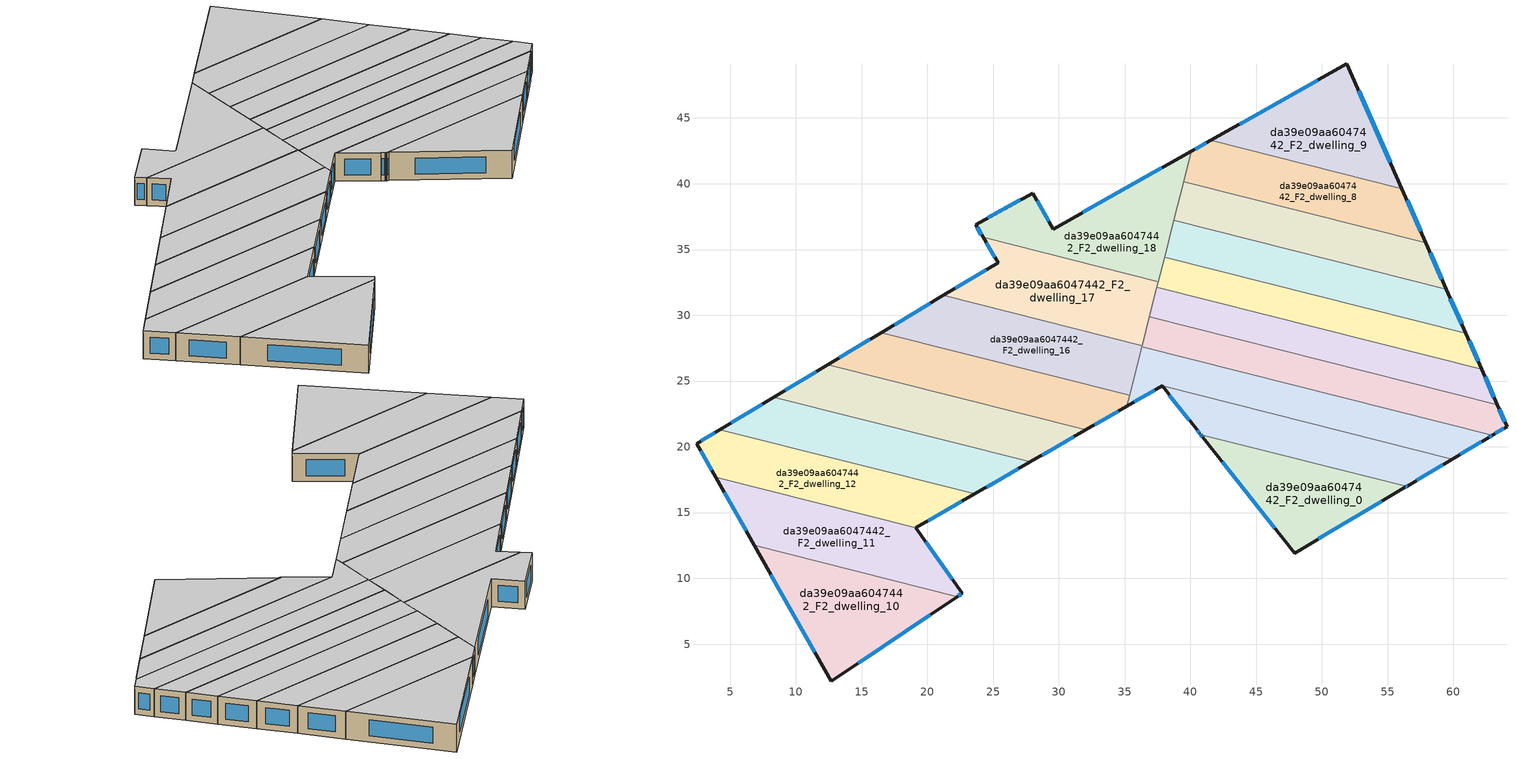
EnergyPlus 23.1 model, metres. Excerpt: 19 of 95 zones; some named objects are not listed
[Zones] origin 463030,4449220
da39e09aa6047442_F2_dwelling_0
 floor to da39e09aa6047442_F1_dwelling_0 (EU_floor_Construction): 56.43,16.98 56.37,16.95 47.92,11.92 40.93,20.74 40.83,20.87 40.78,20.93 z6
 wall outside (EU_wall_Construction): 40.78,20.93 40.83,20.87 40.93,20.74 47.92,11.92 56.37,16.95 56.43,16.98 z6:9
 wall to da39e09aa6047442_F2_dwelling_1 (EU_wall_Construction): 56.43,16.98 40.78,20.93 z6:9
 window (EU_Window_Construction): 42.43,18.85 46.43,13.81 / 40.85,20.84 40.91,20.77 / 40.79,20.92 40.82,20.88 / 56.38,16.95 56.41,16.98 / 49.73,12.99 54.56,15.87 z6.64:8.36
 ceiling to da39e09aa6047442_F3_dwelling_0 (EU_floor_Construction): 56.37,16.95 56.43,16.98 40.78,20.93 40.83,20.87 40.93,20.74 47.92,11.92 z9
da39e09aa6047442_F2_dwelling_1
 floor to da39e09aa6047442_F1_dwelling_1 (EU_floor_Construction): 59.91,19.06 56.49,17.02 56.43,16.98 40.78,20.93 40.72,21 40.47,21.32 37.85,24.63 z6
 wall outside (EU_wall_Construction): 37.85,24.63 40.47,21.32 40.72,21 40.78,20.93 / 56.43,16.98 56.49,17.02 59.91,19.06 z6:9
 wall to da39e09aa6047442_F2_dwelling_2 (EU_wall_Construction): 59.91,19.06 37.85,24.63 z6:9
 window (EU_Window_Construction): 40.52,21.25 40.67,21.07 / 38.41,23.92 39.91,22.03 / 57.22,17.46 59.18,18.62 / 56.44,16.99 56.47,17.01 / 40.74,20.98 40.77,20.95 z6.64:8.36
 ceiling to da39e09aa6047442_F3_dwelling_1 (EU_floor_Construction): 59.91,19.06 37.85,24.63 40.47,21.32 40.72,21 40.78,20.93 56.43,16.98 56.49,17.02 z9
da39e09aa6047442_F2_dwelling_10
 floor to da39e09aa6047442_F1_dwelling_10 (EU_floor_Construction): 22.28,8.61 12.7,2.19 6.85,12.5 z6
 wall outside (EU_wall_Construction): 6.85,12.5 12.7,2.19 22.28,8.61 z6:9
 wall to da39e09aa6047442_F2_dwelling_11 (EU_wall_Construction): 22.28,8.61 6.85,12.5 z6:9
 window (EU_Window_Construction): 14.75,3.56 20.23,7.23 / 8.1,10.29 11.44,4.4 z6.64:8.36
 ceiling to da39e09aa6047442_F3_dwelling_10 (EU_floor_Construction): 22.28,8.61 6.85,12.5 12.7,2.19 z9
da39e09aa6047442_F2_dwelling_11
 floor to da39e09aa6047442_F1_dwelling_11 (EU_floor_Construction): 19.11,13.83 22.67,8.86 22.28,8.61 6.85,12.5 3.92,17.67 z6
 wall outside (EU_wall_Construction): 3.92,17.67 6.85,12.5 / 22.28,8.61 22.67,8.86 19.11,13.83 z6:9
 wall to da39e09aa6047442_F2_dwelling_12 (EU_wall_Construction): 19.11,13.83 3.92,17.67 z6:9
 window (EU_Window_Construction): 4.54,16.56 6.22,13.61 / 21.91,9.93 19.87,12.77 / 22.37,8.66 22.59,8.81 z6.64:8.36
 ceiling to da39e09aa6047442_F3_dwelling_11 (EU_floor_Construction): 22.67,8.86 19.11,13.83 3.92,17.67 6.85,12.5 22.28,8.61 z9
da39e09aa6047442_F2_dwelling_12
 floor to da39e09aa6047442_F1_dwelling_12 (EU_floor_Construction): 23.59,16.41 19.11,13.83 3.92,17.67 2.45,20.25 4.21,21.31 z6
 wall outside (EU_wall_Construction): 4.21,21.31 2.45,20.25 3.92,17.67 / 19.11,13.83 23.59,16.41 z6:9
 wall to da39e09aa6047442_F2_dwelling_13 (EU_wall_Construction): 23.59,16.41 4.21,21.31 z6:9
 window (EU_Window_Construction): 3.83,21.08 2.83,20.48 / 20.07,14.39 22.63,15.86 / 2.76,19.7 3.6,18.22 z6.64:8.36
 ceiling to da39e09aa6047442_F3_dwelling_12 (EU_floor_Construction): 23.59,16.41 4.21,21.31 2.45,20.25 3.92,17.67 19.11,13.83 z9
da39e09aa6047442_F2_dwelling_13
 floor to da39e09aa6047442_F1_dwelling_13 (EU_floor_Construction): 27.83,18.85 23.59,16.41 4.21,21.31 8.33,23.78 z6
 wall outside (EU_wall_Construction): 23.59,16.41 27.83,18.85 / 8.33,23.78 4.21,21.31 z6:9
 wall to da39e09aa6047442_F2_dwelling_14 (EU_wall_Construction): 27.83,18.85 8.33,23.78 z6:9
 window (EU_Window_Construction): 24.5,16.94 26.92,18.33 / 7.44,23.25 5.09,21.84 z6.64:8.36
 ceiling to da39e09aa6047442_F3_dwelling_13 (EU_floor_Construction): 27.83,18.85 8.33,23.78 4.21,21.31 23.59,16.41 z9
da39e09aa6047442_F2_dwelling_14
 floor to da39e09aa6047442_F1_dwelling_14 (EU_floor_Construction): 32.04,21.28 27.83,18.85 8.33,23.78 12.42,26.23 z6
 wall outside (EU_wall_Construction): 27.83,18.85 32.04,21.28 / 12.42,26.23 8.33,23.78 z6:9
 wall to da39e09aa6047442_F2_dwelling_15 (EU_wall_Construction): 32.04,21.28 12.42,26.23 z6:9
 window (EU_Window_Construction): 28.73,19.37 31.14,20.76 / 11.54,25.71 9.2,24.3 z6.64:8.36
 ceiling to da39e09aa6047442_F3_dwelling_14 (EU_floor_Construction): 32.04,21.28 12.42,26.23 8.33,23.78 27.83,18.85 z9
da39e09aa6047442_F2_dwelling_15
 floor to da39e09aa6047442_F1_dwelling_15 (EU_floor_Construction): 35.38,23.92 35.17,23.09 32.04,21.28 12.42,26.23 16.51,28.69 z6
 wall outside (EU_wall_Construction): 16.51,28.69 12.42,26.23 / 32.04,21.28 35.17,23.09 z6:9
 wall to da39e09aa6047442_F2_dwelling_16 (EU_wall_Construction): 35.38,23.92 16.51,28.69 z6:9
 wall to da39e09aa6047442_F2_dwelling_2 (EU_wall_Construction): 35.17,23.09 35.38,23.92 z6:9
 window (EU_Window_Construction): 15.63,28.16 13.29,26.76 / 32.71,21.67 34.5,22.7 z6.64:8.36
 ceiling to da39e09aa6047442_F3_dwelling_15 (EU_floor_Construction): 35.17,23.09 35.38,23.92 16.51,28.69 12.42,26.23 32.04,21.28 z9
da39e09aa6047442_F2_dwelling_16
 floor to da39e09aa6047442_F1_dwelling_16 (EU_floor_Construction): 36.33,27.7 35.38,23.92 16.51,28.69 21.22,31.51 z6
 wall outside (EU_wall_Construction): 21.22,31.51 16.51,28.69 z6:9
 wall to da39e09aa6047442_F2_dwelling_17 (EU_wall_Construction): 36.33,27.7 21.22,31.51 z6:9
 wall to da39e09aa6047442_F2_dwelling_2 (EU_wall_Construction): 35.38,23.92 36.26,27.4 36.27,27.45 36.31,27.59 z6:9
 wall to da39e09aa6047442_F2_dwelling_3 (EU_wall_Construction): 36.31,27.59 36.33,27.7 z6:9
 window (EU_Window_Construction): 20.21,30.91 17.52,29.29 z6.64:8.36
 ceiling to da39e09aa6047442_F3_dwelling_16 (EU_floor_Construction): 35.38,23.92 36.33,27.7 21.22,31.51 16.51,28.69 z9
da39e09aa6047442_F2_dwelling_17
 floor to da39e09aa6047442_F1_dwelling_17 (EU_floor_Construction): 37.56,32.57 36.33,27.7 21.22,31.51 25.37,34 24.23,35.93 z6
 wall outside (EU_wall_Construction): 24.23,35.93 25.37,34 21.22,31.51 z6:9
 wall to da39e09aa6047442_F2_dwelling_18 (EU_wall_Construction): 37.56,32.57 24.23,35.93 z6:9
 wall to da39e09aa6047442_F2_dwelling_4 (EU_wall_Construction): 36.88,29.87 37.45,32.13 z6:9
 wall to da39e09aa6047442_F2_dwelling_3 (EU_wall_Construction): 36.33,27.7 36.88,29.87 z6:9
 wall to da39e09aa6047442_F2_dwelling_5 (EU_wall_Construction): 37.45,32.13 37.56,32.57 z6:9
 window (EU_Window_Construction): 24.48,35.52 25.13,34.42 / 24.48,33.47 22.11,32.05 z6.64:8.36
 ceiling to da39e09aa6047442_F3_dwelling_17 (EU_floor_Construction): 36.33,27.7 37.56,32.57 24.23,35.93 25.37,34 21.22,31.51 z9
da39e09aa6047442_F2_dwelling_18
 floor to da39e09aa6047442_F1_dwelling_18 (EU_floor_Construction): 40.06,42.46 37.56,32.57 24.23,35.93 23.67,36.89 28.01,39.29 29.56,36.56 z6
 wall outside (EU_wall_Construction): 40.06,42.46 29.56,36.56 28.01,39.29 23.67,36.89 24.23,35.93 z6:9
 wall to da39e09aa6047442_F2_dwelling_7 (EU_wall_Construction): 38.74,37.22 39.48,40.17 z6:9
 wall to da39e09aa6047442_F2_dwelling_5 (EU_wall_Construction): 37.56,32.57 38.03,34.42 z6:9
 wall to da39e09aa6047442_F2_dwelling_8 (EU_wall_Construction): 39.48,40.17 40.06,42.46 z6:9
 wall to da39e09aa6047442_F2_dwelling_6 (EU_wall_Construction): 38.03,34.42 38.74,37.22 z6:9
 window (EU_Window_Construction): 23.79,36.68 24.11,36.14 / 27.08,38.77 24.6,37.4 / 29.23,37.14 28.34,38.7 / 37.81,41.2 31.81,37.82 z6.64:8.36
 ceiling to da39e09aa6047442_F3_dwelling_18 (EU_floor_Construction): 37.56,32.57 40.06,42.46 29.56,36.56 28.01,39.29 23.67,36.89 24.23,35.93 z9
da39e09aa6047442_F2_dwelling_2
 floor to da39e09aa6047442_F1_dwelling_2 (EU_floor_Construction): 62.95,20.87 62.77,20.76 62.7,20.72 59.91,19.06 37.85,24.63 35.17,23.09 36.26,27.4 36.27,27.45 36.31,27.59 z6
 wall outside (EU_wall_Construction): 59.91,19.06 62.7,20.72 62.77,20.76 62.95,20.87 / 35.17,23.09 37.85,24.63 z6:9
 wall to da39e09aa6047442_F2_dwelling_3 (EU_wall_Construction): 62.95,20.87 36.31,27.59 z6:9
 window (EU_Window_Construction): 62.8,20.78 62.91,20.85 / 62.72,20.73 62.75,20.75 / 60.51,19.42 62.11,20.37 / 35.74,23.42 37.27,24.3 z6.64:8.36
 ceiling to da39e09aa6047442_F3_dwelling_2 (EU_floor_Construction): 62.7,20.72 62.77,20.76 62.95,20.87 36.31,27.59 36.27,27.45 36.26,27.4 35.17,23.09 37.85,24.63 59.91,19.06 z9
da39e09aa6047442_F2_dwelling_3
 floor to da39e09aa6047442_F1_dwelling_3 (EU_floor_Construction): 63.34,23.2 64.07,21.54 62.95,20.87 36.31,27.59 36.88,29.87 z6
 wall outside (EU_wall_Construction): 62.95,20.87 64.07,21.54 63.34,23.2 z6:9
 wall to da39e09aa6047442_F2_dwelling_4 (EU_wall_Construction): 63.34,23.2 36.88,29.87 z6:9
 window (EU_Window_Construction): 63.91,21.89 63.49,22.84 / 63.19,21.01 63.83,21.39 z6.64:8.36
 ceiling to da39e09aa6047442_F3_dwelling_3 (EU_floor_Construction): 64.07,21.54 63.34,23.2 36.88,29.87 36.31,27.59 62.95,20.87 z9
da39e09aa6047442_F2_dwelling_4
 floor to da39e09aa6047442_F1_dwelling_4 (EU_floor_Construction): 62.14,25.9 63.34,23.2 36.88,29.87 37.45,32.13 z6
 wall outside (EU_wall_Construction): 63.34,23.2 62.14,25.9 z6:9
 wall to da39e09aa6047442_F2_dwelling_5 (EU_wall_Construction): 62.14,25.9 37.45,32.13 z6:9
 window (EU_Window_Construction): 63.08,23.78 62.4,25.32 z6.64:8.36
 ceiling to da39e09aa6047442_F3_dwelling_4 (EU_floor_Construction): 63.34,23.2 62.14,25.9 37.45,32.13 36.88,29.87 z9
da39e09aa6047442_F2_dwelling_5
 floor to da39e09aa6047442_F1_dwelling_5 (EU_floor_Construction): 60.93,28.64 62.14,25.9 37.45,32.13 38.03,34.42 z6
 wall outside (EU_wall_Construction): 62.14,25.9 60.93,28.64 z6:9
 wall to da39e09aa6047442_F2_dwelling_6 (EU_wall_Construction): 60.93,28.64 38.03,34.42 z6:9
 window (EU_Window_Construction): 61.88,26.49 61.19,28.05 z6.64:8.36
 ceiling to da39e09aa6047442_F3_dwelling_5 (EU_floor_Construction): 62.14,25.9 60.93,28.64 38.03,34.42 37.45,32.13 z9
da39e09aa6047442_F2_dwelling_6
 floor to da39e09aa6047442_F1_dwelling_6 (EU_floor_Construction): 59.45,31.99 60.93,28.64 38.03,34.42 38.74,37.22 z6
 wall outside (EU_wall_Construction): 60.93,28.64 59.45,31.99 z6:9
 wall to da39e09aa6047442_F2_dwelling_7 (EU_wall_Construction): 59.45,31.99 38.74,37.22 z6:9
 window (EU_Window_Construction): 60.61,29.36 59.77,31.27 z6.64:8.36
 ceiling to da39e09aa6047442_F3_dwelling_6 (EU_floor_Construction): 60.93,28.64 59.45,31.99 38.74,37.22 38.03,34.42 z9
da39e09aa6047442_F2_dwelling_7
 floor to da39e09aa6047442_F1_dwelling_7 (EU_floor_Construction): 57.89,35.52 59.45,31.99 38.74,37.22 39.48,40.17 z6
 wall outside (EU_wall_Construction): 59.45,31.99 57.89,35.52 z6:9
 wall to da39e09aa6047442_F2_dwelling_8 (EU_wall_Construction): 57.89,35.52 39.48,40.17 z6:9
 window (EU_Window_Construction): 59.12,32.75 58.22,34.76 z6.64:8.36
 ceiling to da39e09aa6047442_F3_dwelling_7 (EU_floor_Construction): 59.45,31.99 57.89,35.52 39.48,40.17 38.74,37.22 z9
da39e09aa6047442_F2_dwelling_8
 floor to da39e09aa6047442_F1_dwelling_8 (EU_floor_Construction): 56.08,39.62 57.89,35.52 39.48,40.17 40.06,42.46 41.53,43.29 z6
 wall outside (EU_wall_Construction): 41.53,43.29 40.06,42.46 / 57.89,35.52 56.08,39.62 z6:9
 wall to da39e09aa6047442_F2_dwelling_9 (EU_wall_Construction): 56.08,39.62 41.53,43.29 z6:9
 window (EU_Window_Construction): 41.21,43.11 40.37,42.64 / 57.5,36.4 56.47,38.74 z6.64:8.36
 ceiling to da39e09aa6047442_F3_dwelling_8 (EU_floor_Construction): 57.89,35.52 56.08,39.62 41.53,43.29 40.06,42.46 39.48,40.17 z9
da39e09aa6047442_F2_dwelling_9
 floor to da39e09aa6047442_F1_dwelling_9 (EU_floor_Construction): 51.89,49.11 56.08,39.62 41.53,43.29 z6
 wall outside (EU_wall_Construction): 56.08,39.62 51.89,49.11 41.53,43.29 z6:9
 window (EU_Window_Construction): 55.18,41.65 52.78,47.08 / 49.67,47.87 43.75,44.54 z6.64:8.36
 ceiling to da39e09aa6047442_F3_dwelling_9 (EU_floor_Construction): 56.08,39.62 51.89,49.11 41.53,43.29 z9
[Building]
EU S2 Campaign: North Axis=0; Terrain=City; Solar Distribution=FullExterior
[Site:Location]
Yerevan-Zvartnots.Intl.AP: Latitude=40.15; Longitude=44.383; Time Zone=4; Elevation=854
[SizingPeriod:WeatherFileDays]
AnnualSizingPeriod: Begin Month=1; Begin Day of Month=1; End Month=12; End Day of Month=31; Day of Week for Start Day=Monday; Use Weather File Daylight Saving Period=No; Use Weather File Rain and Snow Indicators=No
[MATERIAL]
EU_InternalMass_Material: Roughness=MediumRough; Thickness=0.1; Conductivity=1; Density=1800; Specific Heat=900; Thermal Absorptance=0.9; Solar Absorptance=0.7; Visible Absorptance=0.7
[MATERIAL:NOMASS] Roughness=MediumRough; Thermal Absorptance=0.9; Solar Absorptance=0.7; Visible Absorptance=0.7
Name | Thermal Resistance
EU_wall_NoMass | 1.05043
EU_floor_NoMass | 0.478065
[WINDOWMATERIAL:SIMPLEGLAZINGSYSTEM]
EU_Window_SimpleGlazing: UFactor=2.5566; Solar Heat Gain Coefficient=0.75; Visible Transmittance=0.75
[CONSTRUCTION]
EU_wall_Construction: EU_wall_NoMass
EU_floor_Construction: EU_floor_NoMass
EU_Window_Construction: EU_Window_SimpleGlazing
EU_InternalMass_Construction: EU_InternalMass_Material
[ZONE] Type=1; Multiplier=1; Ceiling Height=autocalculate; Floor Area=autocalculate; Part of Total Floor Area=Yes
Name | Volume
da39e09aa6047442_F2_dwelling_0 | 169.355
da39e09aa6047442_F2_dwelling_1 | 167.295
da39e09aa6047442_F2_dwelling_10 | 204.677
da39e09aa6047442_F2_dwelling_11 | 207.657
da39e09aa6047442_F2_dwelling_12 | 201.712
da39e09aa6047442_F2_dwelling_13 | 204.676
da39e09aa6047442_F2_dwelling_14 | 204.683
da39e09aa6047442_F2_dwelling_15 | 204.699
da39e09aa6047442_F2_dwelling_16 | 204.704
da39e09aa6047442_F2_dwelling_17 | 204.649
da39e09aa6047442_F2_dwelling_18 | 204.697
da39e09aa6047442_F2_dwelling_2 | 203.599
da39e09aa6047442_F2_dwelling_3 | 196.651
da39e09aa6047442_F2_dwelling_4 | 184.208
da39e09aa6047442_F2_dwelling_5 | 173.828
da39e09aa6047442_F2_dwelling_6 | 194.63
da39e09aa6047442_F2_dwelling_7 | 184.186
da39e09aa6047442_F2_dwelling_8 | 184.248
da39e09aa6047442_F2_dwelling_9 | 184.211
[INTERNALMASS] Construction=EU_InternalMass_Construction
Name | Zone or ZoneList | Surface Area
da39e09aa6047442_F2_dwelling_0_EU_InternalMass | da39e09aa6047442_F2_dwelling_0 | 56.4564
da39e09aa6047442_F2_dwelling_1_EU_InternalMass | da39e09aa6047442_F2_dwelling_1 | 55.7566
da39e09aa6047442_F2_dwelling_2_EU_InternalMass | da39e09aa6047442_F2_dwelling_2 | 67.8795
da39e09aa6047442_F2_dwelling_3_EU_InternalMass | da39e09aa6047442_F2_dwelling_3 | 65.5353
da39e09aa6047442_F2_dwelling_4_EU_InternalMass | da39e09aa6047442_F2_dwelling_4 | 61.4027
da39e09aa6047442_F2_dwelling_5_EU_InternalMass | da39e09aa6047442_F2_dwelling_5 | 57.9426
da39e09aa6047442_F2_dwelling_6_EU_InternalMass | da39e09aa6047442_F2_dwelling_6 | 64.8764
da39e09aa6047442_F2_dwelling_7_EU_InternalMass | da39e09aa6047442_F2_dwelling_7 | 61.3953
da39e09aa6047442_F2_dwelling_8_EU_InternalMass | da39e09aa6047442_F2_dwelling_8 | 61.4159
da39e09aa6047442_F2_dwelling_9_EU_InternalMass | da39e09aa6047442_F2_dwelling_9 | 61.4037
da39e09aa6047442_F2_dwelling_10_EU_InternalMass | da39e09aa6047442_F2_dwelling_10 | 68.2257
da39e09aa6047442_F2_dwelling_11_EU_InternalMass | da39e09aa6047442_F2_dwelling_11 | 69.2189
da39e09aa6047442_F2_dwelling_12_EU_InternalMass | da39e09aa6047442_F2_dwelling_12 | 67.2371
da39e09aa6047442_F2_dwelling_13_EU_InternalMass | da39e09aa6047442_F2_dwelling_13 | 68.2254
da39e09aa6047442_F2_dwelling_14_EU_InternalMass | da39e09aa6047442_F2_dwelling_14 | 68.2276
da39e09aa6047442_F2_dwelling_15_EU_InternalMass | da39e09aa6047442_F2_dwelling_15 | 68.2331
da39e09aa6047442_F2_dwelling_16_EU_InternalMass | da39e09aa6047442_F2_dwelling_16 | 68.2347
da39e09aa6047442_F2_dwelling_17_EU_InternalMass | da39e09aa6047442_F2_dwelling_17 | 68.2166
da39e09aa6047442_F2_dwelling_18_EU_InternalMass | da39e09aa6047442_F2_dwelling_18 | 68.2321
[OTHEREQUIPMENT] Fuel Type=Electricity; Design Level Calculation Method=Watts/Area; Power per Zone Floor Area=1; Fraction Latent=0; Fraction Radiant=0; Fraction Lost=0; Carbon Dioxide Generation Rate=0; EndUse Subcategory=EU_Step8_InternalGains
Name | Zone or ZoneList or Space or SpaceList | Schedule
EU_Step8_InternalGain_da39e09aa6047442_F2_dwelling_0_f000 | da39e09aa6047442_F2_dwelling_0 | EU_Step8_GainSchedule_da39e09aa6047442_F2_dwelling_0_f000
EU_Step8_InternalGain_da39e09aa6047442_F2_dwelling_1_f000 | da39e09aa6047442_F2_dwelling_1 | EU_Step8_GainSchedule_da39e09aa6047442_F2_dwelling_1_f000
EU_Step8_InternalGain_da39e09aa6047442_F2_dwelling_2_f000 | da39e09aa6047442_F2_dwelling_2 | EU_Step8_GainSchedule_da39e09aa6047442_F2_dwelling_2_f000
EU_Step8_InternalGain_da39e09aa6047442_F2_dwelling_3_f000 | da39e09aa6047442_F2_dwelling_3 | EU_Step8_GainSchedule_da39e09aa6047442_F2_dwelling_3_f000
EU_Step8_InternalGain_da39e09aa6047442_F2_dwelling_4_f000 | da39e09aa6047442_F2_dwelling_4 | EU_Step8_GainSchedule_da39e09aa6047442_F2_dwelling_4_f000
EU_Step8_InternalGain_da39e09aa6047442_F2_dwelling_5_f000 | da39e09aa6047442_F2_dwelling_5 | EU_Step8_GainSchedule_da39e09aa6047442_F2_dwelling_5_f000
EU_Step8_InternalGain_da39e09aa6047442_F2_dwelling_6_f000 | da39e09aa6047442_F2_dwelling_6 | EU_Step8_GainSchedule_da39e09aa6047442_F2_dwelling_6_f000
EU_Step8_InternalGain_da39e09aa6047442_F2_dwelling_7_f000 | da39e09aa6047442_F2_dwelling_7 | EU_Step8_GainSchedule_da39e09aa6047442_F2_dwelling_7_f000
EU_Step8_InternalGain_da39e09aa6047442_F2_dwelling_8_f000 | da39e09aa6047442_F2_dwelling_8 | EU_Step8_GainSchedule_da39e09aa6047442_F2_dwelling_8_f000
EU_Step8_InternalGain_da39e09aa6047442_F2_dwelling_9_f000 | da39e09aa6047442_F2_dwelling_9 | EU_Step8_GainSchedule_da39e09aa6047442_F2_dwelling_9_f000
EU_Step8_InternalGain_da39e09aa6047442_F2_dwelling_10_f000 | da39e09aa6047442_F2_dwelling_10 | EU_Step8_GainSchedule_da39e09aa6047442_F2_dwelling_10_f000
EU_Step8_InternalGain_da39e09aa6047442_F2_dwelling_11_f000 | da39e09aa6047442_F2_dwelling_11 | EU_Step8_GainSchedule_da39e09aa6047442_F2_dwelling_11_f000
EU_Step8_InternalGain_da39e09aa6047442_F2_dwelling_12_f000 | da39e09aa6047442_F2_dwelling_12 | EU_Step8_GainSchedule_da39e09aa6047442_F2_dwelling_12_f000
EU_Step8_InternalGain_da39e09aa6047442_F2_dwelling_13_f000 | da39e09aa6047442_F2_dwelling_13 | EU_Step8_GainSchedule_da39e09aa6047442_F2_dwelling_13_f000
EU_Step8_InternalGain_da39e09aa6047442_F2_dwelling_14_f000 | da39e09aa6047442_F2_dwelling_14 | EU_Step8_GainSchedule_da39e09aa6047442_F2_dwelling_14_f000
EU_Step8_InternalGain_da39e09aa6047442_F2_dwelling_15_f000 | da39e09aa6047442_F2_dwelling_15 | EU_Step8_GainSchedule_da39e09aa6047442_F2_dwelling_15_f000
EU_Step8_InternalGain_da39e09aa6047442_F2_dwelling_16_f000 | da39e09aa6047442_F2_dwelling_16 | EU_Step8_GainSchedule_da39e09aa6047442_F2_dwelling_16_f000
EU_Step8_InternalGain_da39e09aa6047442_F2_dwelling_17_f000 | da39e09aa6047442_F2_dwelling_17 | EU_Step8_GainSchedule_da39e09aa6047442_F2_dwelling_17_f000
EU_Step8_InternalGain_da39e09aa6047442_F2_dwelling_18_f000 | da39e09aa6047442_F2_dwelling_18 | EU_Step8_GainSchedule_da39e09aa6047442_F2_dwelling_18_f000
[ZONEVENTILATION:DESIGNFLOWRATE] Schedule=EU_AlwaysOn; Design Flow Rate Calculation Method=AirChanges/Hour; Air Changes per Hour=0.557805; Ventilation Type=Natural; Fan Pressure Rise=0; Fan Total Efficiency=1; Constant Term Coefficient=1; Temperature Term Coefficient=0; Velocity Term Coefficient=0; Velocity Squared Term Coefficient=0; Minimum Indoor Temperature=-100; Maximum Indoor Temperature=100; Delta Temperature=-100; Minimum Outdoor Temperature=-100; Maximum Outdoor Temperature=100; Maximum Wind Speed=40
Name | Zone or ZoneList or Space or SpaceList
EU_ConstantAir_da39e09aa6047442_F2_dwelling_0 | da39e09aa6047442_F2_dwelling_0
EU_ConstantAir_da39e09aa6047442_F2_dwelling_1 | da39e09aa6047442_F2_dwelling_1
EU_ConstantAir_da39e09aa6047442_F2_dwelling_2 | da39e09aa6047442_F2_dwelling_2
EU_ConstantAir_da39e09aa6047442_F2_dwelling_3 | da39e09aa6047442_F2_dwelling_3
EU_ConstantAir_da39e09aa6047442_F2_dwelling_4 | da39e09aa6047442_F2_dwelling_4
EU_ConstantAir_da39e09aa6047442_F2_dwelling_5 | da39e09aa6047442_F2_dwelling_5
EU_ConstantAir_da39e09aa6047442_F2_dwelling_6 | da39e09aa6047442_F2_dwelling_6
EU_ConstantAir_da39e09aa6047442_F2_dwelling_7 | da39e09aa6047442_F2_dwelling_7
EU_ConstantAir_da39e09aa6047442_F2_dwelling_8 | da39e09aa6047442_F2_dwelling_8
EU_ConstantAir_da39e09aa6047442_F2_dwelling_9 | da39e09aa6047442_F2_dwelling_9
EU_ConstantAir_da39e09aa6047442_F2_dwelling_10 | da39e09aa6047442_F2_dwelling_10
EU_ConstantAir_da39e09aa6047442_F2_dwelling_11 | da39e09aa6047442_F2_dwelling_11
EU_ConstantAir_da39e09aa6047442_F2_dwelling_12 | da39e09aa6047442_F2_dwelling_12
EU_ConstantAir_da39e09aa6047442_F2_dwelling_13 | da39e09aa6047442_F2_dwelling_13
EU_ConstantAir_da39e09aa6047442_F2_dwelling_14 | da39e09aa6047442_F2_dwelling_14
EU_ConstantAir_da39e09aa6047442_F2_dwelling_15 | da39e09aa6047442_F2_dwelling_15
EU_ConstantAir_da39e09aa6047442_F2_dwelling_16 | da39e09aa6047442_F2_dwelling_16
EU_ConstantAir_da39e09aa6047442_F2_dwelling_17 | da39e09aa6047442_F2_dwelling_17
EU_ConstantAir_da39e09aa6047442_F2_dwelling_18 | da39e09aa6047442_F2_dwelling_18
[HVACTEMPLATE:ZONE:IDEALLOADSAIRSYSTEM] System Availability Schedule=EU_AlwaysOn; Maximum Heating Supply Air Temperature=50; Minimum Cooling Supply Air Temperature=13; Maximum Heating Supply Air Humidity Ratio=0.0156; Minimum Cooling Supply Air Humidity Ratio=0.0077; Heating Limit=NoLimit; Cooling Limit=NoLimit; Heating Availability Schedule=EU_AlwaysOn; Cooling Availability Schedule=EU_CoolingOff; Dehumidification Control Type=ConstantSensibleHeatRatio; Cooling Sensible Heat Ratio=0.7; Dehumidification Setpoint=60; Humidification Control Type=None; Humidification Setpoint=30; Outdoor Air Method=None; Outdoor Air Flow Rate per Person=0.00944; Outdoor Air Flow Rate per Zone Floor Area=0; Outdoor Air Flow Rate per Zone=0; Demand Controlled Ventilation Type=None; Outdoor Air Economizer Type=NoEconomizer; Heat Recovery Type=None; Sensible Heat Recovery Effectiveness=0.7; Latent Heat Recovery Effectiveness=0.65
Name | Template Thermostat
da39e09aa6047442_F2_dwelling_0 | EU_HeatOnly_da39e09aa6047442_F2_dwelling_0
da39e09aa6047442_F2_dwelling_1 | EU_HeatOnly_da39e09aa6047442_F2_dwelling_1
da39e09aa6047442_F2_dwelling_2 | EU_HeatOnly_da39e09aa6047442_F2_dwelling_2
da39e09aa6047442_F2_dwelling_3 | EU_HeatOnly_da39e09aa6047442_F2_dwelling_3
da39e09aa6047442_F2_dwelling_4 | EU_HeatOnly_da39e09aa6047442_F2_dwelling_4
da39e09aa6047442_F2_dwelling_5 | EU_HeatOnly_da39e09aa6047442_F2_dwelling_5
da39e09aa6047442_F2_dwelling_6 | EU_HeatOnly_da39e09aa6047442_F2_dwelling_6
da39e09aa6047442_F2_dwelling_7 | EU_HeatOnly_da39e09aa6047442_F2_dwelling_7
da39e09aa6047442_F2_dwelling_8 | EU_HeatOnly_da39e09aa6047442_F2_dwelling_8
da39e09aa6047442_F2_dwelling_9 | EU_HeatOnly_da39e09aa6047442_F2_dwelling_9
da39e09aa6047442_F2_dwelling_10 | EU_HeatOnly_da39e09aa6047442_F2_dwelling_10
da39e09aa6047442_F2_dwelling_11 | EU_HeatOnly_da39e09aa6047442_F2_dwelling_11
da39e09aa6047442_F2_dwelling_12 | EU_HeatOnly_da39e09aa6047442_F2_dwelling_12
da39e09aa6047442_F2_dwelling_13 | EU_HeatOnly_da39e09aa6047442_F2_dwelling_13
da39e09aa6047442_F2_dwelling_14 | EU_HeatOnly_da39e09aa6047442_F2_dwelling_14
da39e09aa6047442_F2_dwelling_15 | EU_HeatOnly_da39e09aa6047442_F2_dwelling_15
da39e09aa6047442_F2_dwelling_16 | EU_HeatOnly_da39e09aa6047442_F2_dwelling_16
da39e09aa6047442_F2_dwelling_17 | EU_HeatOnly_da39e09aa6047442_F2_dwelling_17
da39e09aa6047442_F2_dwelling_18 | EU_HeatOnly_da39e09aa6047442_F2_dwelling_18
[SIZING:ZONE] Zone Cooling Design Supply Air Temperature Input Method=SupplyAirTemperature; Zone Cooling Design Supply Air Temperature=13; Zone Heating Design Supply Air Temperature Input Method=SupplyAirTemperature; Zone Heating Design Supply Air Temperature=50; Zone Cooling Design Supply Air Humidity Ratio=0.008; Zone Heating Design Supply Air Humidity Ratio=0.008; Cooling Design Air Flow Method=DesignDay; Cooling Design Air Flow Rate=0; Cooling Minimum Air Flow per Zone Floor Area=0.000762; Cooling Minimum Air Flow=0; Cooling Minimum Air Flow Fraction=0.2; Heating Design Air Flow Method=DesignDay; Heating Design Air Flow Rate=0; Heating Maximum Air Flow per Zone Floor Area=0.002032; Heating Maximum Air Flow=0.141576; Heating Maximum Air Flow Fraction=0.3; Account for Dedicated Outdoor Air System=No; Dedicated Outdoor Air System Control Strategy=NeutralSupplyAir; Dedicated Outdoor Air Low Setpoint Temperature for Design=autosize; Dedicated Outdoor Air High Setpoint Temperature for Design=autosize; Zone Load Sizing Method=Sensible Load Only No Latent Load; Zone Latent Cooling Design Supply Air Humidity Ratio Input Method=HumidityRatioDifference; Zone Cooling Design Supply Air Humidity Ratio Difference=0.005; Zone Latent Heating Design Supply Air Humidity Ratio Input Method=HumidityRatioDifference; Zone Humidification Design Supply Air Humidity Ratio Difference=0.005
da39e09aa6047442_F2_dwelling_0; da39e09aa6047442_F2_dwelling_1; da39e09aa6047442_F2_dwelling_2; da39e09aa6047442_F2_dwelling_3; da39e09aa6047442_F2_dwelling_4; da39e09aa6047442_F2_dwelling_5; da39e09aa6047442_F2_dwelling_6; da39e09aa6047442_F2_dwelling_7; da39e09aa6047442_F2_dwelling_8; da39e09aa6047442_F2_dwelling_9; da39e09aa6047442_F2_dwelling_10; da39e09aa6047442_F2_dwelling_11; da39e09aa6047442_F2_dwelling_12; da39e09aa6047442_F2_dwelling_13; da39e09aa6047442_F2_dwelling_14; da39e09aa6047442_F2_dwelling_15; da39e09aa6047442_F2_dwelling_16; da39e09aa6047442_F2_dwelling_17; da39e09aa6047442_F2_dwelling_18
[SCHEDULE:CONSTANT]
Name | Hourly Value
EU_AlwaysOn | 1
EU_CoolingOff | 0
[SCHEDULE:FILE] Column Number=1; Rows to Skip at Top=0; Number of Hours of Data=8760; Column Separator=Comma; Interpolate to Timestep=No; Minutes per Item=60; Adjust Schedule for Daylight Savings=Yes
Name | File
EU_Step8_GainSchedule_da39e09aa6047442_F2_dwelling_0_f000 | ../../schedules/da39e09aa6047442/da39e09aa6047442_F2_dwelling_0_f000_gain.csv
EU_Step8_GainSchedule_da39e09aa6047442_F2_dwelling_1_f000 | ../../schedules/da39e09aa6047442/da39e09aa6047442_F2_dwelling_1_f000_gain.csv
EU_Step8_GainSchedule_da39e09aa6047442_F2_dwelling_2_f000 | ../../schedules/da39e09aa6047442/da39e09aa6047442_F2_dwelling_2_f000_gain.csv
EU_Step8_GainSchedule_da39e09aa6047442_F2_dwelling_3_f000 | ../../schedules/da39e09aa6047442/da39e09aa6047442_F2_dwelling_3_f000_gain.csv
EU_Step8_GainSchedule_da39e09aa6047442_F2_dwelling_4_f000 | ../../schedules/da39e09aa6047442/da39e09aa6047442_F2_dwelling_4_f000_gain.csv
EU_Step8_GainSchedule_da39e09aa6047442_F2_dwelling_5_f000 | ../../schedules/da39e09aa6047442/da39e09aa6047442_F2_dwelling_5_f000_gain.csv
EU_Step8_GainSchedule_da39e09aa6047442_F2_dwelling_6_f000 | ../../schedules/da39e09aa6047442/da39e09aa6047442_F2_dwelling_6_f000_gain.csv
EU_Step8_GainSchedule_da39e09aa6047442_F2_dwelling_7_f000 | ../../schedules/da39e09aa6047442/da39e09aa6047442_F2_dwelling_7_f000_gain.csv
EU_Step8_GainSchedule_da39e09aa6047442_F2_dwelling_8_f000 | ../../schedules/da39e09aa6047442/da39e09aa6047442_F2_dwelling_8_f000_gain.csv
EU_Step8_GainSchedule_da39e09aa6047442_F2_dwelling_9_f000 | ../../schedules/da39e09aa6047442/da39e09aa6047442_F2_dwelling_9_f000_gain.csv
EU_Step8_GainSchedule_da39e09aa6047442_F2_dwelling_10_f000 | ../../schedules/da39e09aa6047442/da39e09aa6047442_F2_dwelling_10_f000_gain.csv
EU_Step8_GainSchedule_da39e09aa6047442_F2_dwelling_11_f000 | ../../schedules/da39e09aa6047442/da39e09aa6047442_F2_dwelling_11_f000_gain.csv
EU_Step8_GainSchedule_da39e09aa6047442_F2_dwelling_12_f000 | ../../schedules/da39e09aa6047442/da39e09aa6047442_F2_dwelling_12_f000_gain.csv
EU_Step8_GainSchedule_da39e09aa6047442_F2_dwelling_13_f000 | ../../schedules/da39e09aa6047442/da39e09aa6047442_F2_dwelling_13_f000_gain.csv
EU_Step8_GainSchedule_da39e09aa6047442_F2_dwelling_14_f000 | ../../schedules/da39e09aa6047442/da39e09aa6047442_F2_dwelling_14_f000_gain.csv
EU_Step8_GainSchedule_da39e09aa6047442_F2_dwelling_15_f000 | ../../schedules/da39e09aa6047442/da39e09aa6047442_F2_dwelling_15_f000_gain.csv
EU_Step8_GainSchedule_da39e09aa6047442_F2_dwelling_16_f000 | ../../schedules/da39e09aa6047442/da39e09aa6047442_F2_dwelling_16_f000_gain.csv
EU_Step8_GainSchedule_da39e09aa6047442_F2_dwelling_17_f000 | ../../schedules/da39e09aa6047442/da39e09aa6047442_F2_dwelling_17_f000_gain.csv
EU_Step8_GainSchedule_da39e09aa6047442_F2_dwelling_18_f000 | ../../schedules/da39e09aa6047442/da39e09aa6047442_F2_dwelling_18_f000_gain.csv
